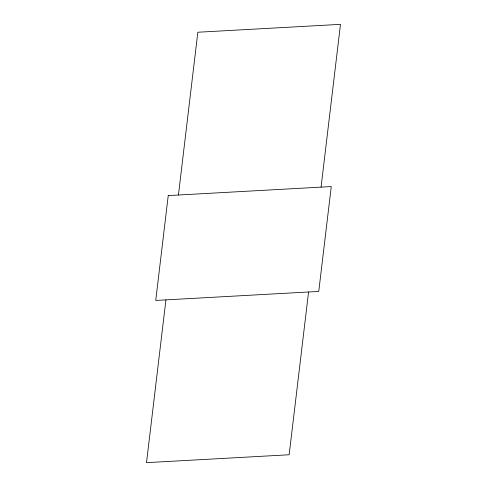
<?xml version="1.0" encoding="UTF-8"?>
<svg xmlns="http://www.w3.org/2000/svg" width="487" height="487" viewBox="0 0 487 487"><rect width="100%" height="100%" fill="white"/><g stroke="black" fill="none" stroke-linecap="round" stroke-linejoin="round"><path stroke-width="0.73" d="M165.927 299.876L146.514 462.65L289.162 454.761L308.569 291.987M178.431 195.013L197.838 32.239L340.486 24.35L321.073 187.124M168.24 195.579L155.737 300.442L318.76 291.421L331.263 186.558L168.24 195.579"/></g></svg>
